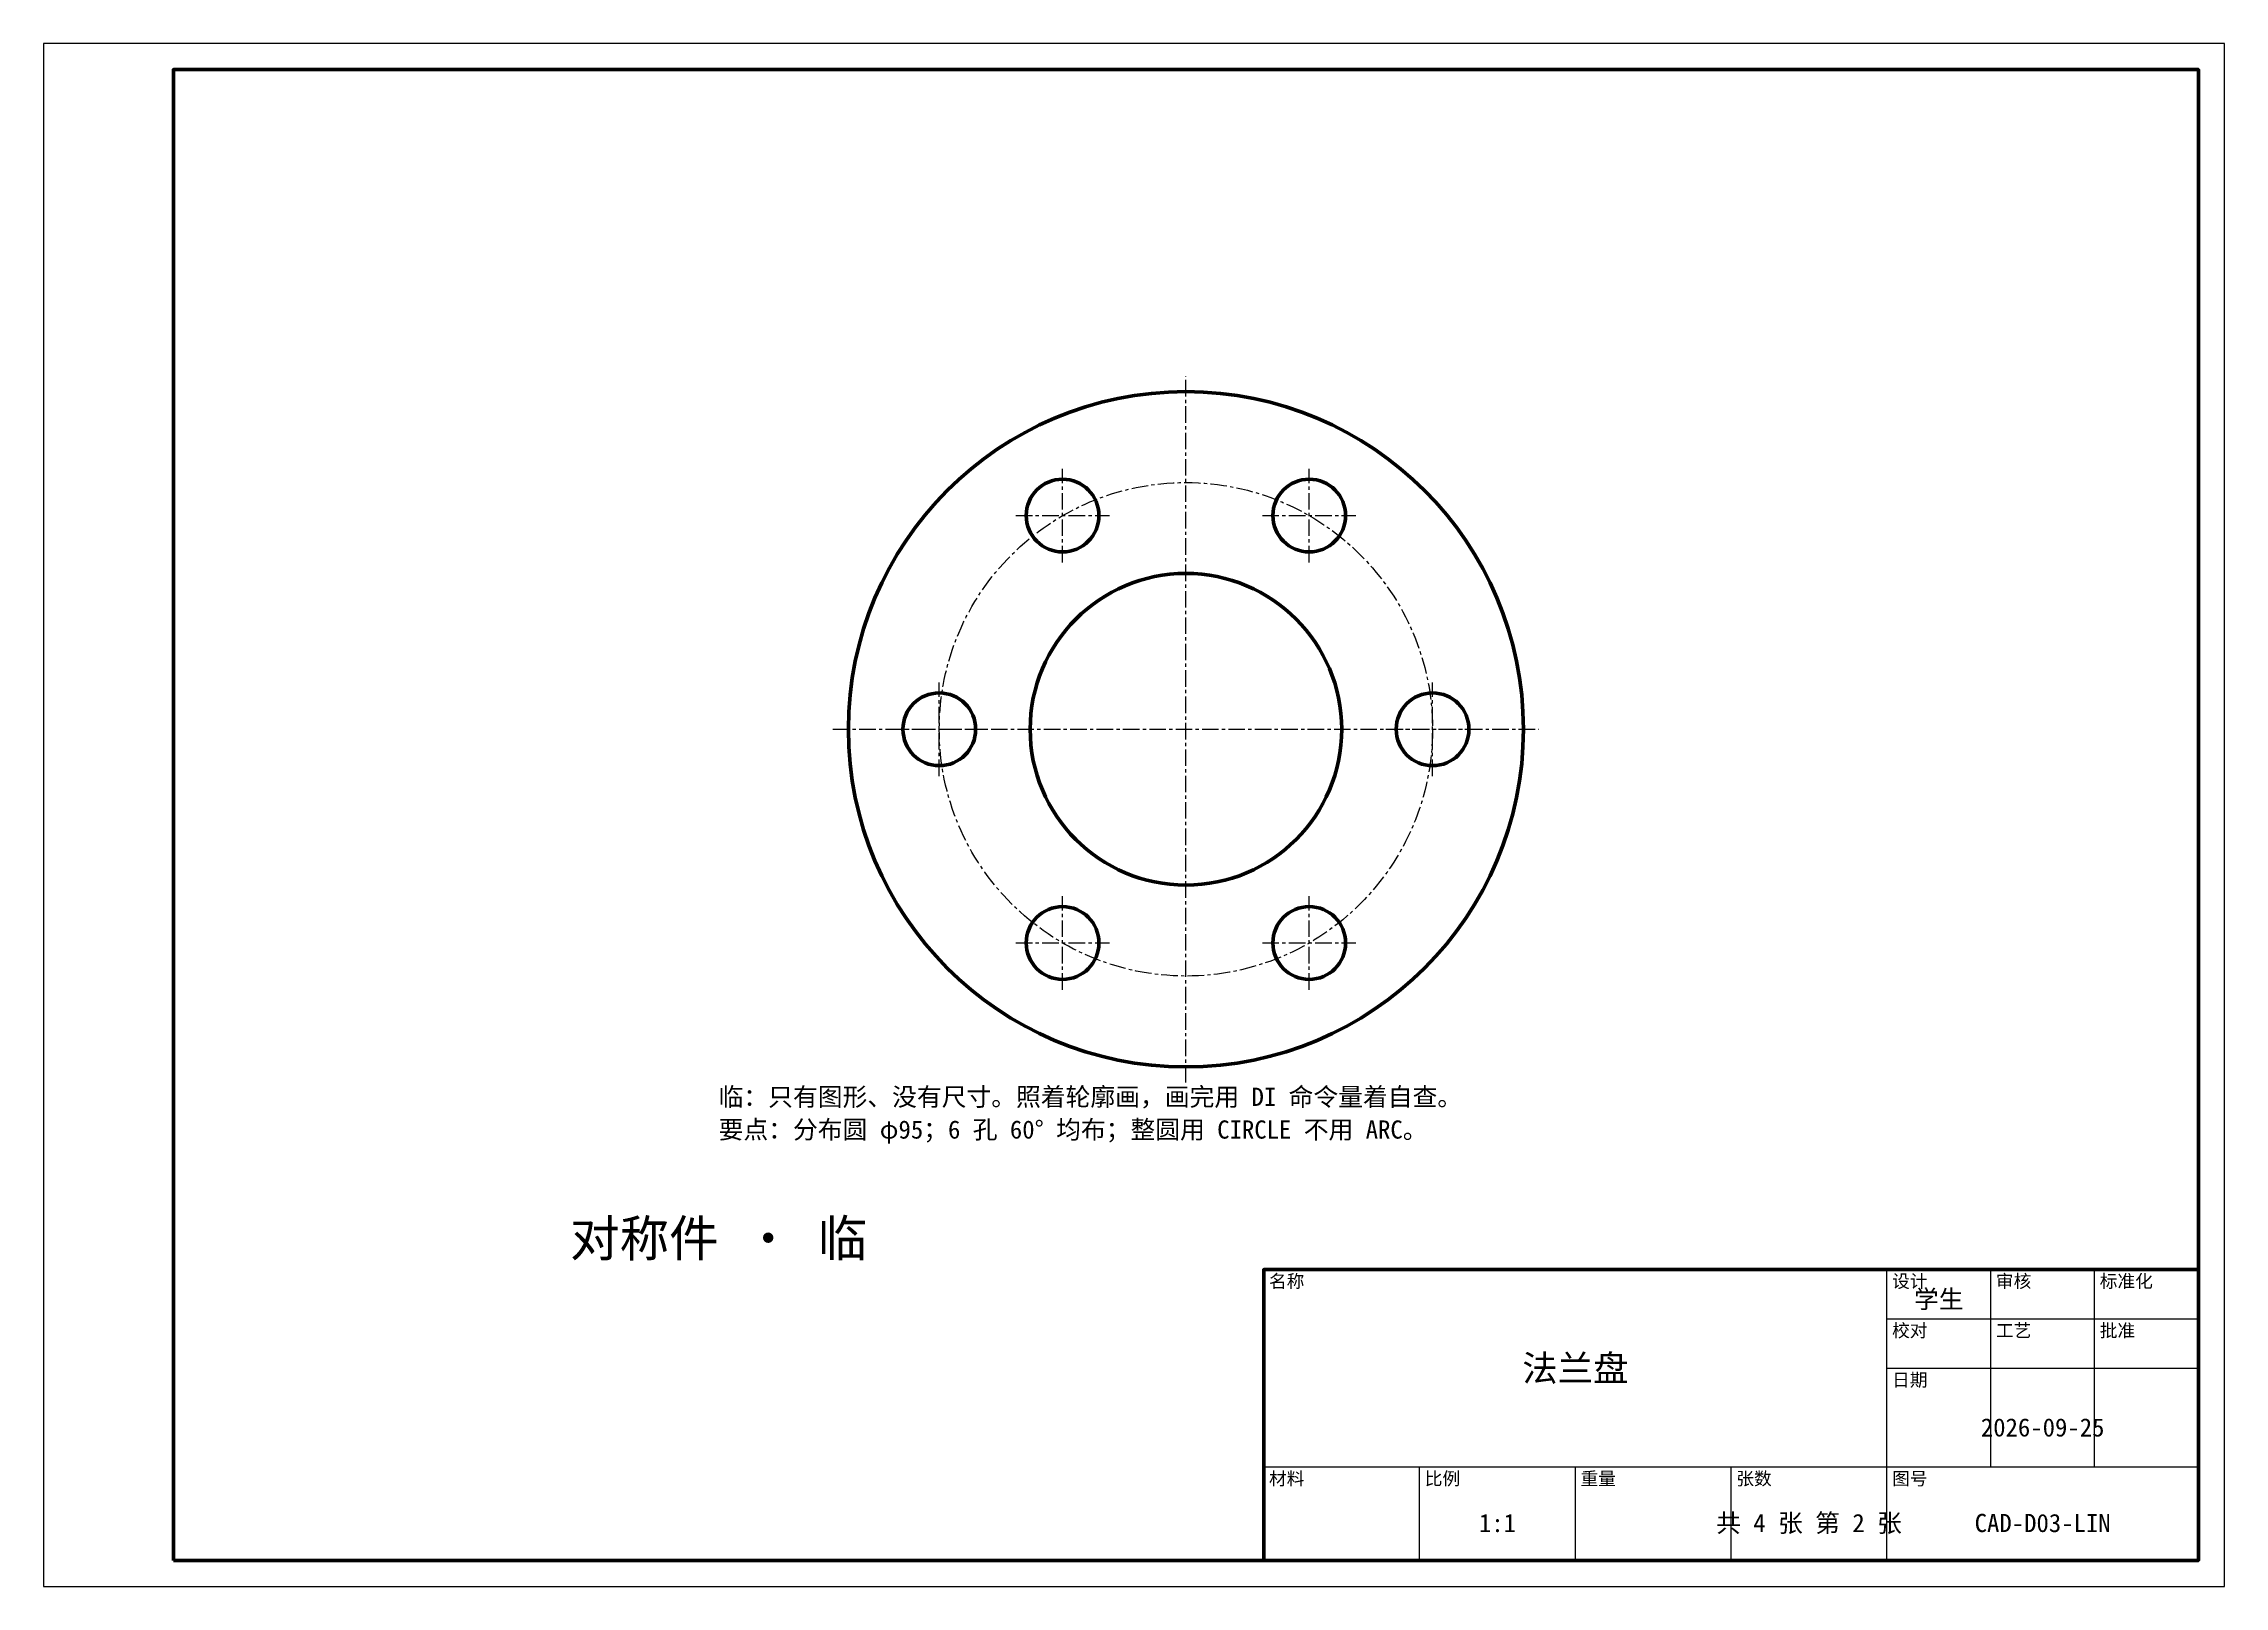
# Model space of a CAD drawing. Header units: millimetres. Extents: x 0 to 420, y 0 to 297.
import ezdxf
from ezdxf.enums import TextEntityAlignment as Align

# ---------------------------------------------------------------- set-up
doc = ezdxf.new("R2010")
doc.units = ezdxf.units.MM
doc.linetypes.add('CENTER', pattern=[5.08, 3.175, -0.635, 0.635, -0.635])
for name, color, linetype, lineweight in [('图框', 7, 'CONTINUOUS', 70), ('文字', 7, 'CONTINUOUS', 25), ('粗实线', 7, 'CONTINUOUS', 70), ('细实线', 3, 'CONTINUOUS', 25), ('细点画线', 1, 'CENTER', 25)]:
    doc.layers.add(name, color=color, linetype=linetype, lineweight=lineweight)
doc.styles.add('长仿宋', font='simfang.ttf', dxfattribs={"width": 0.7})

msp = doc.modelspace()

# ---------------------------------------------------------------- linework, layer by layer
at = {"layer": '图框'}
for points in [[(25, 5), (415, 5), (415, 292), (25, 292)], [(235, 5), (415, 5), (415, 61), (235, 61)]]:
    msp.add_lwpolyline(points, close=True, dxfattribs=at)
at = {"layer": '粗实线'}
for centre, radius in [((220, 165), 65), ((196.25, 206.14), 7), ((243.75, 206.14), 7), ((220, 165), 30), ((172.5, 165), 7), ((267.5, 165), 7), ((196.25, 123.86), 7), ((243.75, 123.86), 7)]:
    msp.add_circle(centre, radius, dxfattribs=at)
at = {"layer": '细实线'}
for p, q in [((355, 5), (355, 61)), ((375, 23), (375, 61)), ((395, 23), (395, 61)), ((355, 51.5), (415, 51.5)), ((355, 42), (415, 42)), ((235, 23), (415, 23)), ((265, 5), (265, 23)), ((295, 5), (295, 23)), ((325, 5), (325, 23))]:
    msp.add_line(p, q, dxfattribs=at)
msp.add_lwpolyline([(0, 0), (420, 0), (420, 297), (0, 297)], close=True, dxfattribs=at)
at = {"layer": '细点画线'}
for p, q in [((220, 97), (220, 233)), ((196.25, 197.14), (196.25, 215.14)), ((243.75, 197.14), (243.75, 215.14)), ((187.25, 206.14), (205.25, 206.14)), ((234.75, 206.14), (252.75, 206.14)), ((172.5, 156), (172.5, 174)), ((267.5, 156), (267.5, 174)), ((152, 165), (288, 165)), ((163.5, 165), (181.5, 165)), ((258.5, 165), (276.5, 165)), ((196.25, 114.86), (196.25, 132.86)), ((243.75, 114.86), (243.75, 132.86)), ((187.25, 123.86), (205.25, 123.86)), ((234.75, 123.86), (252.75, 123.86))]:
    msp.add_line(p, q, dxfattribs=at)
msp.add_circle((220, 165), 47.5, dxfattribs=at)

# ---------------------------------------------------------------- texts
at = {"layer": '文字', "style": '长仿宋'}
for s, height, p in [('临：只有图形、没有尺寸。照着轮廓画，画完用 DI 命令量着自查。', 3.5, (130, 96)), ('要点：分布圆 φ95；6 孔 60° 均布；整圆用 CIRCLE 不用 ARC。', 3.5, (130, 89.7)), ('名称', 2.5, (236, 60)), ('设计', 2.5, (356, 60)), ('审核', 2.5, (376, 60)), ('标准化', 2.5, (396, 60)), ('校对', 2.5, (356, 50.5)), ('工艺', 2.5, (376, 50.5)), ('批准', 2.5, (396, 50.5)), ('日期', 2.5, (356, 41)), ('材料', 2.5, (236, 22)), ('比例', 2.5, (266, 22)), ('重量', 2.5, (296, 22)), ('张数', 2.5, (326, 22)), ('图号', 2.5, (356, 22))]:
    msp.add_text(s, height=height, dxfattribs=at).set_placement(p, align=Align.TOP_LEFT)
for s, height, p in [('对称件 · 临', 7, (130, 67)), ('学生', 3.5, (365, 55.3)), ('法兰盘', 5, (295, 42)), ('2026-09-25', 3.5, (385, 30.6)), ('1:1', 3.5, (280, 12.2)), ('共 4 张 第 2 张', 3.5, (340, 12.2)), ('CAD-D03-LIN', 3.5, (385, 12.2))]:
    msp.add_text(s, height=height, dxfattribs=at).set_placement(p, align=Align.MIDDLE_CENTER)

doc.saveas('drawing.dxf')
